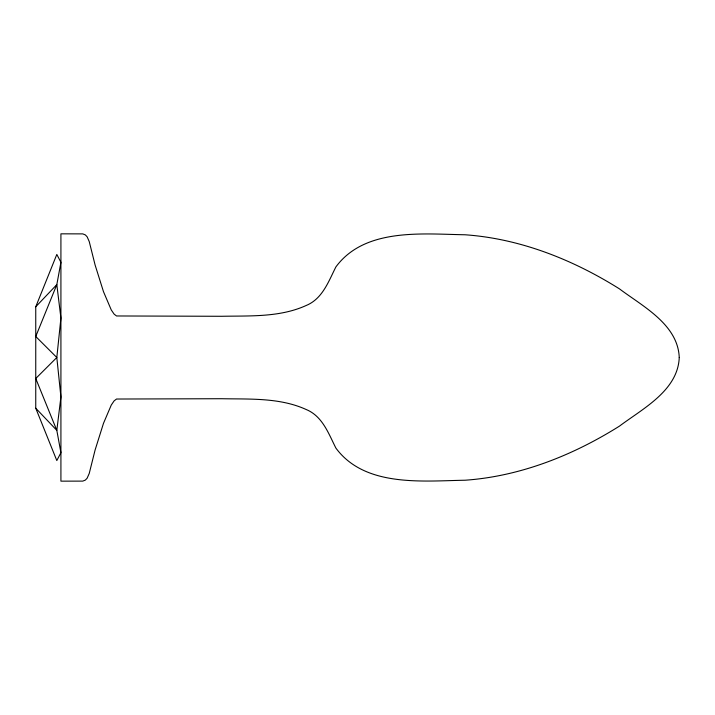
<?xml version="1.0" encoding="UTF-8"?>
<svg xmlns="http://www.w3.org/2000/svg" width="715" height="715" viewBox="0 0 715 715"><rect width="100%" height="100%" fill="white"/><g stroke="black" fill="none" stroke-linecap="round" stroke-linejoin="round"><path stroke-width="1.07" d="M35.75 306.78L56.816 254.442L60.918 262.289L56.816 284.633L35.75 336.488L56.816 357.5L60.918 396.941L56.816 430.367L60.918 452.711L56.816 460.558L35.75 408.22L35.75 306.78L56.816 284.633L60.918 318.059L56.816 357.5L35.75 378.512L56.816 430.367L35.75 408.22M679.25 357.5C677.918 390.569 642.865 408.56 619.503 426.095C573.001 455.321 520.18 476.36 465.018 480.23C422.333 480.945 364.891 487.38 335.898 448.091C328.543 433.603 322.519 416.148 306.092 409.472C279.762 397.522 249.866 399.274 221.686 398.72L116.518 399.033L114.105 400.892L111.272 405.056L103.478 423.352L95.104 450.003L89.232 473.455L87.114 478.237L85.317 480.105L82.761 481.115L60.918 481.15L60.918 233.832L82.761 233.885L85.317 234.895L87.114 236.763L89.232 241.545L95.104 264.997L103.478 291.649L111.272 309.944L114.105 314.108L116.518 315.967L221.686 316.28C249.866 315.726 279.762 317.478 306.092 305.528C322.519 298.852 328.543 281.397 335.898 266.909C364.891 227.62 422.333 234.055 465.018 234.77C520.18 238.64 573.001 259.679 619.503 288.905C642.874 306.44 677.909 324.422 679.25 357.5"/></g></svg>
